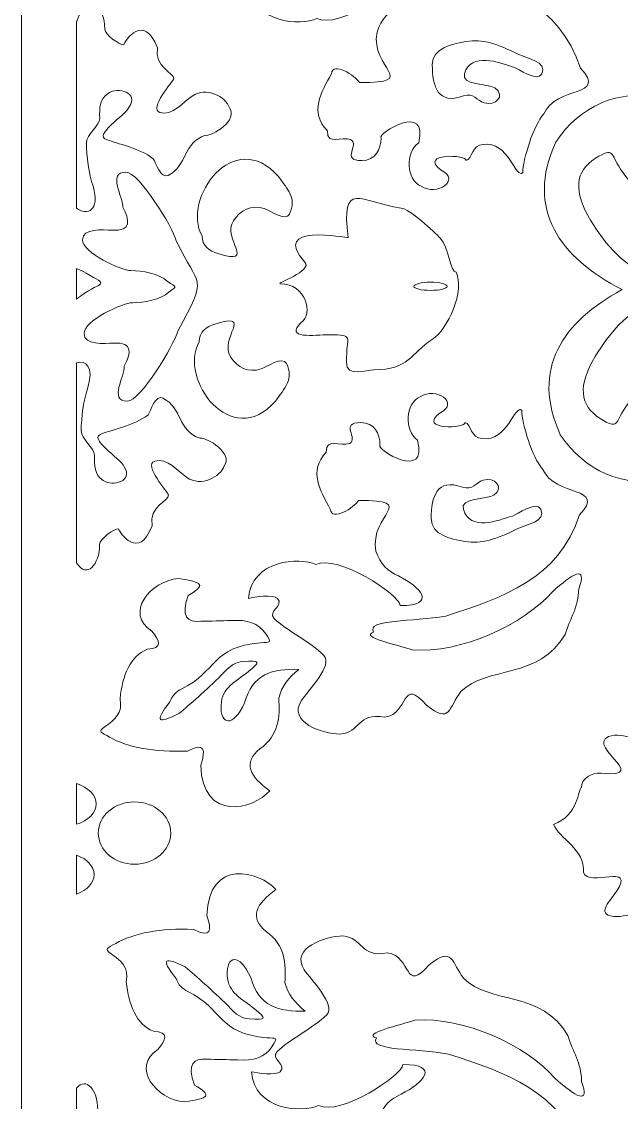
# Model space of a CAD drawing. Header units: centimetres. Extents: x -16.82 to -11.54, y -9 to -0.14.
# Drawn here: x -16.822 to -15.278, y -5.285 to -2.504 of the extents above; entities that cross this region are included whole.
import ezdxf

# ---------------------------------------------------------------- set-up
doc = ezdxf.new("R2010")
doc.units = ezdxf.units.CM
doc.header["$MEASUREMENT"] = 0
doc.layers.add('layer 1', color=7, linetype='Continuous')

msp = doc.modelspace()

# ---------------------------------------------------------------- linework, layer by layer
at = {"layer": 'layer 1', "color": 250, "lineweight": 13}
for points, knots in [([(-11.53784, -8.81464), (-11.53784, -8.81464), (-11.53784, -9.00021), (-11.53784, -9.00021), (-11.53784, -9.00021), (-11.53784, -9.00021), (-16.82232, -9.00021), (-16.82232, -9.00021), (-16.82232, -9.00021), (-16.82232, -9.00021), (-16.82232, -0.14427), (-16.82232, -0.14427), (-16.82232, -0.14427), (-16.82232, -0.14427), (-11.53784, -0.14427), (-11.53784, -0.14427), (-11.53784, -0.14427), (-11.53784, -0.14427), (-11.53784, -8.81464), (-11.53784, -8.81464)], [0, 0, 0, 0, 0.1666667, 0.1666667, 0.1666667, 0.1666667, 0.3333333, 0.3333333, 0.3333333, 0.3333333, 0.5, 0.5, 0.5, 0.5, 0.6666667, 0.6666667, 0.6666667, 0.6666667, 1, 1, 1, 1]), ([(-16.23525, -2.40931), (-16.22081, -2.41345), (-16.17131, -2.41964), (-16.16099, -2.40931), (-16.16099, -2.40931), (-16.14243, -2.39071), (-16.18781, -2.37625), (-16.16924, -2.35766), (-16.16924, -2.35766), (-16.1383, -2.32666), (-16.07642, -2.29774), (-16.04136, -2.26261), (-16.04136, -2.26261), (-16.0166, -2.23782), (-16.08261, -2.17171), (-16.09911, -2.14691), (-16.09911, -2.14691), (-16.13624, -2.09112), (-16.04342, -2.06013), (-16.0001, -2.06013), (-16.0001, -2.06013), (-15.94528, -2.06454), (-15.95733, -2.11674), (-15.88459, -2.10352), (-15.88459, -2.10352), (-15.82064, -2.11327), (-15.84334, -2.20984), (-15.77733, -2.13451), (-15.77733, -2.13451), (-15.71517, -2.08355), (-15.72017, -2.12924), (-15.68863, -2.16964), (-15.68863, -2.16964), (-15.62262, -2.23575), (-15.48648, -2.20063), (-15.42048, -2.31633), (-15.42048, -2.31633), (-15.4081, -2.35766), (-15.38541, -2.38659), (-15.38541, -2.4341), (-15.38541, -2.4341), (-15.36186, -2.49644), (-15.40066, -2.47414), (-15.45392, -2.42559), (-15.45392, -2.42559), (-15.52581, -2.34325), (-15.68872, -2.26645), (-15.81446, -2.27708), (-15.81446, -2.27708), (-15.85159, -2.28947), (-15.9506, -2.31013), (-15.91347, -2.32254), (-15.91347, -2.32254), (-15.93414, -2.35617), (-15.81106, -2.34859), (-15.72782, -2.36385), (-15.72782, -2.36385), (-15.58137, -2.41138), (-15.43698, -2.4589), (-15.38335, -2.62419), (-15.38335, -2.62419), (-15.31138, -2.69942), (-15.44644, -2.66858), (-15.47823, -2.74196), (-15.47823, -2.74196), (-15.50421, -2.77036), (-15.53207, -2.86024), (-15.53186, -2.89279), (-15.53186, -2.89279), (-15.54898, -2.91185), (-15.57092, -2.80952), (-15.63294, -2.82048), (-15.63294, -2.82048), (-15.66388, -2.82048), (-15.66182, -2.85767), (-15.67832, -2.8618), (-15.67832, -2.8618), (-15.67248, -2.84716), (-15.80311, -2.84062), (-15.74226, -2.88659), (-15.74226, -2.88659), (-15.6907, -2.91139), (-15.75258, -2.95478), (-15.79383, -2.92792), (-15.79383, -2.92792), (-15.83292, -2.91139), (-15.83528, -2.84114), (-15.80002, -2.81634), (-15.80002, -2.81634), (-15.77227, -2.70983), (-15.90854, -2.79235), (-15.89697, -2.80395), (-15.89697, -2.80395), (-15.89697, -2.83287), (-15.91141, -2.8618), (-15.94647, -2.8618), (-15.94647, -2.8618), (-16.00216, -2.8618), (-15.9506, -2.82048), (-15.97535, -2.80808), (-15.97535, -2.80808), (-15.99804, -2.79775), (-16.03723, -2.82461), (-16.03517, -2.78535), (-16.03517, -2.78535), (-16.08189, -2.73645), (-16.05109, -2.68755), (-16.02485, -2.63865), (-16.02485, -2.63865), (-16.02197, -2.60601), (-15.96242, -2.64306), (-15.95266, -2.66138), (-15.95266, -2.66138), (-15.79364, -2.66138), (-15.92595, -2.62625), (-15.90728, -2.53122), (-15.90728, -2.53122), (-15.89697, -2.49609), (-15.87634, -2.47956), (-15.84952, -2.46716), (-15.84952, -2.46716), (-15.79177, -2.43824), (-15.74845, -2.39071), (-15.8454, -2.39071), (-15.8454, -2.39071), (-15.84418, -2.41761), (-16.00815, -2.52506), (-16.06198, -2.49609), (-16.06198, -2.49609), (-16.1036, -2.51602), (-16.22774, -2.50907), (-16.23525, -2.40931)], [0, 0, 0, 0, 0.0294118, 0.0294118, 0.0294118, 0.0294118, 0.0588235, 0.0588235, 0.0588235, 0.0588235, 0.0882353, 0.0882353, 0.0882353, 0.0882353, 0.1176471, 0.1176471, 0.1176471, 0.1176471, 0.1470588, 0.1470588, 0.1470588, 0.1470588, 0.1764706, 0.1764706, 0.1764706, 0.1764706, 0.2058824, 0.2058824, 0.2058824, 0.2058824, 0.2352941, 0.2352941, 0.2352941, 0.2352941, 0.2647059, 0.2647059, 0.2647059, 0.2647059, 0.2941176, 0.2941176, 0.2941176, 0.2941176, 0.3235294, 0.3235294, 0.3235294, 0.3235294, 0.3529412, 0.3529412, 0.3529412, 0.3529412, 0.3823529, 0.3823529, 0.3823529, 0.3823529, 0.4117647, 0.4117647, 0.4117647, 0.4117647, 0.4411765, 0.4411765, 0.4411765, 0.4411765, 0.4705882, 0.4705882, 0.4705882, 0.4705882, 0.5, 0.5, 0.5, 0.5, 0.5294118, 0.5294118, 0.5294118, 0.5294118, 0.5588235, 0.5588235, 0.5588235, 0.5588235, 0.5882353, 0.5882353, 0.5882353, 0.5882353, 0.6176471, 0.6176471, 0.6176471, 0.6176471, 0.6470588, 0.6470588, 0.6470588, 0.6470588, 0.6764706, 0.6764706, 0.6764706, 0.6764706, 0.7058824, 0.7058824, 0.7058824, 0.7058824, 0.7352941, 0.7352941, 0.7352941, 0.7352941, 0.7647059, 0.7647059, 0.7647059, 0.7647059, 0.7941176, 0.7941176, 0.7941176, 0.7941176, 0.8235294, 0.8235294, 0.8235294, 0.8235294, 0.8529412, 0.8529412, 0.8529412, 0.8529412, 0.8823529, 0.8823529, 0.8823529, 0.8823529, 0.9117647, 0.9117647, 0.9117647, 0.9117647, 0.9411765, 0.9411765, 0.9411765, 0.9411765, 1, 1, 1, 1]), ([(-16.68098, -2.50404), (-16.6804, -2.5031), (-16.6798, -2.50218), (-16.67919, -2.50129), (-16.67919, -2.50129), (-16.65158, -2.42264), (-16.60818, -2.46402), (-16.60818, -2.52353), (-16.60818, -2.52353), (-16.60818, -2.53791), (-16.57136, -2.56408), (-16.55952, -2.56408), (-16.55952, -2.56408), (-16.55676, -2.55407), (-16.50717, -2.48058), (-16.47273, -2.57193), (-16.47273, -2.57193), (-16.48202, -2.62142), (-16.42894, -2.63554), (-16.43065, -2.65172), (-16.43065, -2.65172), (-16.43196, -2.65696), (-16.4964, -2.7289), (-16.46615, -2.73806), (-16.46615, -2.73806), (-16.43459, -2.74853), (-16.40566, -2.71059), (-16.3833, -2.6962), (-16.3833, -2.6962), (-16.3478, -2.67037), (-16.29607, -2.69762), (-16.2873, -2.72629), (-16.2873, -2.72629), (-16.26352, -2.75684), (-16.33077, -2.79987), (-16.34911, -2.79693), (-16.34911, -2.79693), (-16.40697, -2.81524), (-16.39514, -2.87542), (-16.44511, -2.90027), (-16.44511, -2.90027), (-16.46484, -2.90943), (-16.47667, -2.86757), (-16.48325, -2.8571), (-16.48325, -2.8571), (-16.5185, -2.82963), (-16.57829, -2.81785), (-16.6016, -2.8087), (-16.6016, -2.8087), (-16.64235, -2.79738), (-16.55425, -2.74592), (-16.54506, -2.72367), (-16.54506, -2.72367), (-16.52007, -2.68705), (-16.57399, -2.67135), (-16.59898, -2.68836), (-16.59898, -2.68836), (-16.62265, -2.70405), (-16.62133, -2.72629), (-16.62133, -2.75376), (-16.62133, -2.75376), (-16.62133, -2.77077), (-16.65552, -2.79562), (-16.65552, -2.81655), (-16.65552, -2.81655), (-16.65552, -2.85057), (-16.64895, -2.89635), (-16.63843, -2.92774), (-16.63843, -2.92774), (-16.61928, -2.99127), (-16.65338, -3.00423), (-16.68098, -2.98428), (-16.68098, -2.98428), (-16.68098, -2.98428), (-16.68098, -2.50404), (-16.68098, -2.50404)], [0, 0, 0, 0, 0.05, 0.05, 0.05, 0.05, 0.1, 0.1, 0.1, 0.1, 0.15, 0.15, 0.15, 0.15, 0.2, 0.2, 0.2, 0.2, 0.25, 0.25, 0.25, 0.25, 0.3, 0.3, 0.3, 0.3, 0.35, 0.35, 0.35, 0.35, 0.4, 0.4, 0.4, 0.4, 0.45, 0.45, 0.45, 0.45, 0.5, 0.5, 0.5, 0.5, 0.55, 0.55, 0.55, 0.55, 0.6, 0.6, 0.6, 0.6, 0.65, 0.65, 0.65, 0.65, 0.7, 0.7, 0.7, 0.7, 0.75, 0.75, 0.75, 0.75, 0.8, 0.8, 0.8, 0.8, 0.85, 0.85, 0.85, 0.85, 0.9, 0.9, 0.9, 0.9, 1, 1, 1, 1]), ([(-15.67747, -2.55554), (-15.63535, -2.54834), (-15.59852, -2.56075), (-15.54199, -2.58907), (-15.54199, -2.58907), (-15.52163, -2.59872), (-15.46805, -2.60731), (-15.48305, -2.63844), (-15.48305, -2.63844), (-15.49484, -2.66205), (-15.54414, -2.62449), (-15.55592, -2.62127), (-15.55592, -2.62127), (-15.59343, -2.60946), (-15.66416, -2.58155), (-15.68237, -2.63844), (-15.68237, -2.63844), (-15.69202, -2.66742), (-15.62129, -2.6642), (-15.60415, -2.67494), (-15.60415, -2.67494), (-15.57414, -2.69533), (-15.60308, -2.72217), (-15.63094, -2.71358), (-15.63094, -2.71358), (-15.65237, -2.70714), (-15.65773, -2.68674), (-15.68452, -2.69533), (-15.68452, -2.69533), (-15.74998, -2.71965), (-15.76542, -2.67177), (-15.76491, -2.61488), (-15.76491, -2.61488), (-15.76454, -2.57249), (-15.7159, -2.56211), (-15.67747, -2.55554)], [0, 0, 0, 0, 0.1, 0.1, 0.1, 0.1, 0.2, 0.2, 0.2, 0.2, 0.3, 0.3, 0.3, 0.3, 0.4, 0.4, 0.4, 0.4, 0.5, 0.5, 0.5, 0.5, 0.6, 0.6, 0.6, 0.6, 0.7, 0.7, 0.7, 0.7, 0.8, 0.8, 0.8, 0.8, 1, 1, 1, 1]), ([(-14.86749, -3.1955), (-14.86602, -3.17803), (-15.02023, -3.02568), (-15.03627, -3.02981), (-15.03627, -3.02981), (-15.11991, -2.99828), (-15.18099, -3.02892), (-15.12753, -3.10527), (-15.12753, -3.10527), (-15.12029, -3.11218), (-15.06502, -3.14302), (-15.0595, -3.14884), (-15.0595, -3.14884), (-15.0858, -3.19389), (-15.16693, -3.17667), (-15.2023, -3.15851), (-15.2023, -3.15851), (-15.27113, -3.13436), (-15.31796, -3.0799), (-15.35741, -3.01528), (-15.35741, -3.01528), (-15.40243, -2.94102), (-15.398, -2.88958), (-15.34443, -2.85582), (-15.34443, -2.85582), (-15.29618, -2.82542), (-15.30641, -2.8447), (-15.28055, -2.88366), (-15.28055, -2.88366), (-15.20754, -2.99365), (-15.12981, -2.99102), (-15.06147, -2.92), (-15.06147, -2.92), (-15.01432, -2.8181), (-15.02665, -2.73605), (-15.16981, -2.69767), (-15.16981, -2.69767), (-15.29091, -2.67915), (-15.38251, -2.71973), (-15.44725, -2.81413), (-15.44725, -2.81413), (-15.5266, -2.98817), (-15.43631, -3.11083), (-15.27653, -3.19387), (-15.27653, -3.19387), (-15.42886, -3.27678), (-15.51275, -3.39763), (-15.43539, -3.56732), (-15.43539, -3.56732), (-15.37065, -3.66172), (-15.27905, -3.70231), (-15.15794, -3.68378), (-15.15794, -3.68378), (-15.01479, -3.64541), (-15.00246, -3.56335), (-15.04961, -3.46145), (-15.04961, -3.46145), (-15.11794, -3.39043), (-15.19567, -3.3878), (-15.26868, -3.4978), (-15.26868, -3.4978), (-15.29454, -3.53675), (-15.28432, -3.55603), (-15.33256, -3.52563), (-15.33256, -3.52563), (-15.38614, -3.49187), (-15.39057, -3.44043), (-15.34555, -3.36617), (-15.34555, -3.36617), (-15.30849, -3.30546), (-15.26491, -3.25371), (-15.2027, -3.22764), (-15.2027, -3.22764), (-15.15661, -3.19817), (-15.08507, -3.18091), (-15.05977, -3.22043), (-15.05977, -3.22043), (-15.06392, -3.22465), (-15.1107, -3.27144), (-15.11567, -3.27618), (-15.11567, -3.27618), (-15.17097, -3.35516), (-15.11877, -3.38523), (-15.03264, -3.34815), (-15.03264, -3.34815), (-15.0195, -3.35308), (-14.8683, -3.21143), (-14.86749, -3.1955)], [0, 0, 0, 0, 0.0434783, 0.0434783, 0.0434783, 0.0434783, 0.0869565, 0.0869565, 0.0869565, 0.0869565, 0.1304348, 0.1304348, 0.1304348, 0.1304348, 0.173913, 0.173913, 0.173913, 0.173913, 0.2173913, 0.2173913, 0.2173913, 0.2173913, 0.2608696, 0.2608696, 0.2608696, 0.2608696, 0.3043478, 0.3043478, 0.3043478, 0.3043478, 0.3478261, 0.3478261, 0.3478261, 0.3478261, 0.3913043, 0.3913043, 0.3913043, 0.3913043, 0.4347826, 0.4347826, 0.4347826, 0.4347826, 0.4782609, 0.4782609, 0.4782609, 0.4782609, 0.5217391, 0.5217391, 0.5217391, 0.5217391, 0.5652174, 0.5652174, 0.5652174, 0.5652174, 0.6086957, 0.6086957, 0.6086957, 0.6086957, 0.6521739, 0.6521739, 0.6521739, 0.6521739, 0.6956522, 0.6956522, 0.6956522, 0.6956522, 0.7391304, 0.7391304, 0.7391304, 0.7391304, 0.7826087, 0.7826087, 0.7826087, 0.7826087, 0.826087, 0.826087, 0.826087, 0.826087, 0.8695652, 0.8695652, 0.8695652, 0.8695652, 0.9130435, 0.9130435, 0.9130435, 0.9130435, 1, 1, 1, 1]), ([(-16.31682, -3.10095), (-16.33896, -3.09411), (-16.35777, -3.08137), (-16.35777, -3.05536), (-16.35777, -3.05536), (-16.4113, -2.95977), (-16.27481, -2.77304), (-16.16105, -2.90269), (-16.16105, -2.90269), (-16.13835, -2.93602), (-16.11241, -2.9586), (-16.13295, -2.99945), (-16.13295, -2.99945), (-16.14267, -3.01988), (-16.18483, -2.98977), (-16.1978, -2.98548), (-16.1978, -2.98548), (-16.23131, -2.97472), (-16.25941, -2.98977), (-16.2767, -3.01666), (-16.2767, -3.01666), (-16.30802, -3.06339), (-16.21468, -3.13251), (-16.31682, -3.10095)], [0, 0, 0, 0, 0.1428571, 0.1428571, 0.1428571, 0.1428571, 0.2857143, 0.2857143, 0.2857143, 0.2857143, 0.4285714, 0.4285714, 0.4285714, 0.4285714, 0.5714286, 0.5714286, 0.5714286, 0.5714286, 0.7142857, 0.7142857, 0.7142857, 0.7142857, 1, 1, 1, 1]), ([(-16.66164, -3.30641), (-16.66164, -3.33869), (-16.6089, -3.33163), (-16.58557, -3.33163), (-16.58557, -3.33163), (-16.5335, -3.32825), (-16.54094, -3.35785), (-16.55819, -3.39115), (-16.55819, -3.39115), (-16.55616, -3.41537), (-16.59876, -3.48094), (-16.55008, -3.48094), (-16.55008, -3.48094), (-16.51667, -3.48094), (-16.4292, -3.33566), (-16.42026, -3.30057), (-16.42026, -3.30057), (-16.34106, -3.15413), (-16.3651, -3.19151), (-16.42407, -3.0682), (-16.42407, -3.0682), (-16.43301, -3.03311), (-16.52049, -2.89164), (-16.55389, -2.89164), (-16.55389, -2.89164), (-16.60257, -2.89164), (-16.55997, -2.95722), (-16.562, -2.98143), (-16.562, -2.98143), (-16.54475, -3.01474), (-16.53731, -3.04434), (-16.58938, -3.04096), (-16.58938, -3.04096), (-16.61271, -3.04096), (-16.66545, -3.0339), (-16.66545, -3.06618), (-16.66545, -3.06618), (-16.66545, -3.09927), (-16.56619, -3.14487), (-16.5407, -3.14487), (-16.5407, -3.14487), (-16.51231, -3.14487), (-16.46667, -3.15295), (-16.44739, -3.17212), (-16.44739, -3.17212), (-16.42327, -3.19002), (-16.41958, -3.18266), (-16.44358, -3.20047), (-16.44358, -3.20047), (-16.46285, -3.21964), (-16.50849, -3.22771), (-16.53689, -3.22771), (-16.53689, -3.22771), (-16.56238, -3.22771), (-16.66164, -3.27332), (-16.66164, -3.30641)], [0, 0, 0, 0, 0.0666667, 0.0666667, 0.0666667, 0.0666667, 0.1333333, 0.1333333, 0.1333333, 0.1333333, 0.2, 0.2, 0.2, 0.2, 0.2666667, 0.2666667, 0.2666667, 0.2666667, 0.3333333, 0.3333333, 0.3333333, 0.3333333, 0.4, 0.4, 0.4, 0.4, 0.4666667, 0.4666667, 0.4666667, 0.4666667, 0.5333333, 0.5333333, 0.5333333, 0.5333333, 0.6, 0.6, 0.6, 0.6, 0.6666667, 0.6666667, 0.6666667, 0.6666667, 0.7333333, 0.7333333, 0.7333333, 0.7333333, 0.8, 0.8, 0.8, 0.8, 0.8666667, 0.8666667, 0.8666667, 0.8666667, 1, 1, 1, 1]), ([(-15.70362, -3.14858), (-15.68057, -3.19597), (-15.72424, -3.29559), (-15.76548, -3.32231), (-15.76548, -3.32231), (-15.82127, -3.35876), (-15.82369, -3.40007), (-15.91587, -3.40007), (-15.91587, -3.40007), (-15.93285, -3.40007), (-15.98622, -3.42194), (-15.98622, -3.38063), (-15.98622, -3.38063), (-15.98622, -3.31259), (-15.96439, -3.31016), (-16.02988, -3.31016), (-16.02988, -3.31016), (-16.0687, -3.31016), (-16.14632, -3.32231), (-16.10266, -3.27858), (-16.10266, -3.27858), (-16.0695, -3.25671), (-16.09052, -3.17895), (-16.15602, -3.17895), (-16.15602, -3.17895), (-16.17058, -3.17895), (-16.07112, -3.14494), (-16.09295, -3.12307), (-16.09295, -3.12307), (-16.18367, -3.02183), (-15.98654, -3.06098), (-15.98137, -3.0599), (-15.98137, -3.0599), (-16.00166, -2.90947), (-15.95057, -2.9675), (-15.84553, -2.98457), (-15.84553, -2.98457), (-15.82369, -2.98457), (-15.76062, -3.04532), (-15.74364, -3.06233), (-15.74364, -3.06233), (-15.72424, -3.08176), (-15.71696, -3.15223), (-15.70362, -3.14858)], [0, 0, 0, 0, 0.0833333, 0.0833333, 0.0833333, 0.0833333, 0.1666667, 0.1666667, 0.1666667, 0.1666667, 0.25, 0.25, 0.25, 0.25, 0.3333333, 0.3333333, 0.3333333, 0.3333333, 0.4166667, 0.4166667, 0.4166667, 0.4166667, 0.5, 0.5, 0.5, 0.5, 0.5833333, 0.5833333, 0.5833333, 0.5833333, 0.6666667, 0.6666667, 0.6666667, 0.6666667, 0.75, 0.75, 0.75, 0.75, 0.8333333, 0.8333333, 0.8333333, 0.8333333, 1, 1, 1, 1]), ([(-16.68098, -3.21883), (-16.67415, -3.21308), (-16.66687, -3.20752), (-16.65891, -3.2024), (-16.65891, -3.2024), (-16.60902, -3.17035), (-16.59743, -3.18594), (-16.66842, -3.14436), (-16.66842, -3.14436), (-16.67243, -3.14349), (-16.67663, -3.14188), (-16.68098, -3.13969), (-16.68098, -3.13969), (-16.68098, -3.13969), (-16.68098, -3.21883), (-16.68098, -3.21883)], [0, 0, 0, 0, 0.2, 0.2, 0.2, 0.2, 0.4, 0.4, 0.4, 0.4, 0.6, 0.6, 0.6, 0.6, 1, 1, 1, 1]), ([(-15.76934, -3.19591), (-15.79296, -3.19591), (-15.81222, -3.1912), (-15.81222, -3.18542), (-15.81222, -3.18542), (-15.81222, -3.17963), (-15.79296, -3.17491), (-15.76934, -3.17491), (-15.76934, -3.17491), (-15.74573, -3.17491), (-15.72646, -3.17963), (-15.72646, -3.18542), (-15.72646, -3.18542), (-15.72646, -3.1912), (-15.74573, -3.19591), (-15.76934, -3.19591)], [0, 0, 0, 0, 0.2, 0.2, 0.2, 0.2, 0.4, 0.4, 0.4, 0.4, 0.6, 0.6, 0.6, 0.6, 1, 1, 1, 1]), ([(-16.32445, -3.28251), (-16.34658, -3.28935), (-16.36539, -3.30209), (-16.36539, -3.3281), (-16.36539, -3.3281), (-16.41892, -3.4237), (-16.28243, -3.61042), (-16.16867, -3.48077), (-16.16867, -3.48077), (-16.14598, -3.44744), (-16.12003, -3.42486), (-16.14057, -3.384), (-16.14057, -3.384), (-16.1503, -3.36358), (-16.19245, -3.39368), (-16.20542, -3.39798), (-16.20542, -3.39798), (-16.23893, -3.40874), (-16.26703, -3.39368), (-16.28433, -3.3668), (-16.28433, -3.3668), (-16.31565, -3.32007), (-16.2223, -3.25095), (-16.32445, -3.28251)], [0, 0, 0, 0, 0.1428571, 0.1428571, 0.1428571, 0.1428571, 0.2857143, 0.2857143, 0.2857143, 0.2857143, 0.4285714, 0.4285714, 0.4285714, 0.4285714, 0.5714286, 0.5714286, 0.5714286, 0.5714286, 0.7142857, 0.7142857, 0.7142857, 0.7142857, 1, 1, 1, 1]), ([(-16.68098, -3.89692), (-16.65428, -3.93937), (-16.62153, -3.90138), (-16.62152, -3.84969), (-16.62152, -3.84969), (-16.62152, -3.8353), (-16.5847, -3.80914), (-16.57287, -3.80914), (-16.57287, -3.80914), (-16.57011, -3.81914), (-16.52051, -3.89264), (-16.48607, -3.80129), (-16.48607, -3.80129), (-16.49537, -3.75179), (-16.44229, -3.73767), (-16.44399, -3.72149), (-16.44399, -3.72149), (-16.4453, -3.71626), (-16.50974, -3.64431), (-16.4795, -3.63515), (-16.4795, -3.63515), (-16.44794, -3.62469), (-16.419, -3.66262), (-16.39665, -3.67701), (-16.39665, -3.67701), (-16.36114, -3.70285), (-16.30942, -3.6756), (-16.30065, -3.64693), (-16.30065, -3.64693), (-16.27686, -3.61637), (-16.34411, -3.57334), (-16.36246, -3.57629), (-16.36246, -3.57629), (-16.42032, -3.55797), (-16.40849, -3.4978), (-16.45846, -3.47294), (-16.45846, -3.47294), (-16.47818, -3.46378), (-16.49002, -3.50565), (-16.49659, -3.51611), (-16.49659, -3.51611), (-16.53184, -3.54359), (-16.59163, -3.55536), (-16.61495, -3.56451), (-16.61495, -3.56451), (-16.65569, -3.57584), (-16.56759, -3.62729), (-16.5584, -3.64954), (-16.5584, -3.64954), (-16.53342, -3.68617), (-16.58733, -3.70187), (-16.61232, -3.68486), (-16.61232, -3.68486), (-16.63599, -3.66916), (-16.63468, -3.64693), (-16.63468, -3.61946), (-16.63468, -3.61946), (-16.63468, -3.60245), (-16.66887, -3.57759), (-16.66887, -3.55667), (-16.66887, -3.55667), (-16.66887, -3.52265), (-16.66229, -3.47687), (-16.65177, -3.44547), (-16.65177, -3.44547), (-16.63565, -3.392), (-16.65727, -3.37435), (-16.68098, -3.382), (-16.68098, -3.382), (-16.68098, -3.382), (-16.68098, -3.89692), (-16.68098, -3.89692)], [0, 0, 0, 0, 0.0526316, 0.0526316, 0.0526316, 0.0526316, 0.1052632, 0.1052632, 0.1052632, 0.1052632, 0.1578947, 0.1578947, 0.1578947, 0.1578947, 0.2105263, 0.2105263, 0.2105263, 0.2105263, 0.2631579, 0.2631579, 0.2631579, 0.2631579, 0.3157895, 0.3157895, 0.3157895, 0.3157895, 0.3684211, 0.3684211, 0.3684211, 0.3684211, 0.4210526, 0.4210526, 0.4210526, 0.4210526, 0.4736842, 0.4736842, 0.4736842, 0.4736842, 0.5263158, 0.5263158, 0.5263158, 0.5263158, 0.5789474, 0.5789474, 0.5789474, 0.5789474, 0.6315789, 0.6315789, 0.6315789, 0.6315789, 0.6842105, 0.6842105, 0.6842105, 0.6842105, 0.7368421, 0.7368421, 0.7368421, 0.7368421, 0.7894737, 0.7894737, 0.7894737, 0.7894737, 0.8421053, 0.8421053, 0.8421053, 0.8421053, 0.8947368, 0.8947368, 0.8947368, 0.8947368, 1, 1, 1, 1]), ([(-16.23792, -3.98831), (-16.22348, -3.98418), (-16.17398, -3.97798), (-16.16366, -3.98831), (-16.16366, -3.98831), (-16.1451, -4.0069), (-16.19048, -4.02137), (-16.17191, -4.03996), (-16.17191, -4.03996), (-16.14097, -4.07095), (-16.07909, -4.09988), (-16.04402, -4.13501), (-16.04402, -4.13501), (-16.01927, -4.1598), (-16.08528, -4.22592), (-16.10178, -4.25071), (-16.10178, -4.25071), (-16.13891, -4.3065), (-16.04609, -4.33749), (-16.00277, -4.33749), (-16.00277, -4.33749), (-15.94795, -4.33308), (-15.96, -4.28087), (-15.88726, -4.2941), (-15.88726, -4.2941), (-15.82331, -4.28435), (-15.84601, -4.18778), (-15.78, -4.26311), (-15.78, -4.26311), (-15.71784, -4.31407), (-15.72284, -4.26839), (-15.6913, -4.22798), (-15.6913, -4.22798), (-15.62529, -4.16187), (-15.48915, -4.19699), (-15.42315, -4.08129), (-15.42315, -4.08129), (-15.41077, -4.03996), (-15.38808, -4.01104), (-15.38808, -3.96352), (-15.38808, -3.96352), (-15.36453, -3.90118), (-15.40333, -3.92347), (-15.45659, -3.97203), (-15.45659, -3.97203), (-15.52848, -4.05437), (-15.69139, -4.13116), (-15.81712, -4.12054), (-15.81712, -4.12054), (-15.85425, -4.10815), (-15.95327, -4.08748), (-15.91614, -4.07509), (-15.91614, -4.07509), (-15.93681, -4.04145), (-15.81373, -4.04903), (-15.73049, -4.03377), (-15.73049, -4.03377), (-15.58404, -3.98624), (-15.43965, -3.93872), (-15.38602, -3.77343), (-15.38602, -3.77343), (-15.31405, -3.6982), (-15.44911, -3.72903), (-15.4809, -3.65566), (-15.4809, -3.65566), (-15.50688, -3.62726), (-15.53474, -3.53739), (-15.53453, -3.50483), (-15.53453, -3.50483), (-15.55165, -3.48577), (-15.57359, -3.5881), (-15.63561, -3.57715), (-15.63561, -3.57715), (-15.66655, -3.57715), (-15.66448, -3.53995), (-15.68099, -3.53582), (-15.68099, -3.53582), (-15.67514, -3.55046), (-15.80578, -3.557), (-15.74493, -3.51103), (-15.74493, -3.51103), (-15.69336, -3.48624), (-15.75525, -3.44285), (-15.7965, -3.46971), (-15.7965, -3.46971), (-15.83559, -3.48624), (-15.83795, -3.55649), (-15.80269, -3.58128), (-15.80269, -3.58128), (-15.77494, -3.68779), (-15.91121, -3.60527), (-15.89963, -3.59368), (-15.89963, -3.59368), (-15.89963, -3.56475), (-15.91407, -3.53582), (-15.94914, -3.53582), (-15.94914, -3.53582), (-16.00483, -3.53582), (-15.95327, -3.57715), (-15.97802, -3.58954), (-15.97802, -3.58954), (-16.00071, -3.59987), (-16.0399, -3.57301), (-16.03784, -3.61227), (-16.03784, -3.61227), (-16.08455, -3.66117), (-16.05376, -3.71007), (-16.02752, -3.75897), (-16.02752, -3.75897), (-16.02463, -3.79162), (-15.96509, -3.75456), (-15.95533, -3.73624), (-15.95533, -3.73624), (-15.79631, -3.73624), (-15.92861, -3.77137), (-15.90995, -3.86641), (-15.90995, -3.86641), (-15.89963, -3.90153), (-15.87901, -3.91806), (-15.85219, -3.93046), (-15.85219, -3.93046), (-15.79443, -3.95938), (-15.75112, -4.0069), (-15.84807, -4.0069), (-15.84807, -4.0069), (-15.84684, -3.98001), (-16.01082, -3.87256), (-16.06465, -3.90153), (-16.06465, -3.90153), (-16.10626, -3.8816), (-16.23041, -3.88856), (-16.23792, -3.98831)], [0, 0, 0, 0, 0.0294118, 0.0294118, 0.0294118, 0.0294118, 0.0588235, 0.0588235, 0.0588235, 0.0588235, 0.0882353, 0.0882353, 0.0882353, 0.0882353, 0.1176471, 0.1176471, 0.1176471, 0.1176471, 0.1470588, 0.1470588, 0.1470588, 0.1470588, 0.1764706, 0.1764706, 0.1764706, 0.1764706, 0.2058824, 0.2058824, 0.2058824, 0.2058824, 0.2352941, 0.2352941, 0.2352941, 0.2352941, 0.2647059, 0.2647059, 0.2647059, 0.2647059, 0.2941176, 0.2941176, 0.2941176, 0.2941176, 0.3235294, 0.3235294, 0.3235294, 0.3235294, 0.3529412, 0.3529412, 0.3529412, 0.3529412, 0.3823529, 0.3823529, 0.3823529, 0.3823529, 0.4117647, 0.4117647, 0.4117647, 0.4117647, 0.4411765, 0.4411765, 0.4411765, 0.4411765, 0.4705882, 0.4705882, 0.4705882, 0.4705882, 0.5, 0.5, 0.5, 0.5, 0.5294118, 0.5294118, 0.5294118, 0.5294118, 0.5588235, 0.5588235, 0.5588235, 0.5588235, 0.5882353, 0.5882353, 0.5882353, 0.5882353, 0.6176471, 0.6176471, 0.6176471, 0.6176471, 0.6470588, 0.6470588, 0.6470588, 0.6470588, 0.6764706, 0.6764706, 0.6764706, 0.6764706, 0.7058824, 0.7058824, 0.7058824, 0.7058824, 0.7352941, 0.7352941, 0.7352941, 0.7352941, 0.7647059, 0.7647059, 0.7647059, 0.7647059, 0.7941176, 0.7941176, 0.7941176, 0.7941176, 0.8235294, 0.8235294, 0.8235294, 0.8235294, 0.8529412, 0.8529412, 0.8529412, 0.8529412, 0.8823529, 0.8823529, 0.8823529, 0.8823529, 0.9117647, 0.9117647, 0.9117647, 0.9117647, 0.9411765, 0.9411765, 0.9411765, 0.9411765, 1, 1, 1, 1]), ([(-15.68014, -3.84208), (-15.63801, -3.84928), (-15.60119, -3.83687), (-15.54466, -3.80856), (-15.54466, -3.80856), (-15.5243, -3.79889), (-15.47072, -3.79031), (-15.48572, -3.75918), (-15.48572, -3.75918), (-15.49751, -3.73557), (-15.5468, -3.77314), (-15.55859, -3.77636), (-15.55859, -3.77636), (-15.5961, -3.78817), (-15.66682, -3.81607), (-15.68504, -3.75918), (-15.68504, -3.75918), (-15.69469, -3.7302), (-15.62396, -3.73342), (-15.60682, -3.72269), (-15.60682, -3.72269), (-15.57681, -3.70229), (-15.60574, -3.67546), (-15.63361, -3.68404), (-15.63361, -3.68404), (-15.65504, -3.69049), (-15.6604, -3.71088), (-15.68719, -3.70229), (-15.68719, -3.70229), (-15.75265, -3.67797), (-15.76809, -3.72585), (-15.76758, -3.78274), (-15.76758, -3.78274), (-15.76721, -3.82513), (-15.71857, -3.83552), (-15.68014, -3.84208)], [0, 0, 0, 0, 0.1, 0.1, 0.1, 0.1, 0.2, 0.2, 0.2, 0.2, 0.3, 0.3, 0.3, 0.3, 0.4, 0.4, 0.4, 0.4, 0.5, 0.5, 0.5, 0.5, 0.6, 0.6, 0.6, 0.6, 0.7, 0.7, 0.7, 0.7, 0.8, 0.8, 0.8, 0.8, 1, 1, 1, 1]), ([(-16.59599, -4.34516), (-16.55057, -4.37136), (-16.48029, -4.38503), (-16.3951, -4.38115), (-16.3951, -4.38115), (-16.35152, -4.35803), (-16.34733, -4.3778), (-16.36104, -4.41706), (-16.36104, -4.41706), (-16.35652, -4.56628), (-16.22504, -4.53069), (-16.18357, -4.4835), (-16.18357, -4.4835), (-16.23378, -4.44758), (-16.2541, -4.41167), (-16.20867, -4.37576), (-16.20867, -4.37576), (-16.16018, -4.34057), (-16.15699, -4.29349), (-16.16027, -4.24469), (-16.16027, -4.24469), (-16.1531, -4.21507), (-16.13458, -4.19112), (-16.10828, -4.17107), (-16.10828, -4.17107), (-16.17494, -4.16864), (-16.22932, -4.18299), (-16.24811, -4.25726), (-16.24811, -4.25726), (-16.27836, -4.3219), (-16.31116, -4.3141), (-16.30883, -4.26299), (-16.30883, -4.26299), (-16.30671, -4.2165), (-16.27185, -4.20406), (-16.23797, -4.17612), (-16.23797, -4.17612), (-16.20763, -4.15109), (-16.20662, -4.14804), (-16.25235, -4.15087), (-16.25235, -4.15087), (-16.26832, -4.15186), (-16.28588, -4.15931), (-16.30726, -4.18543), (-16.30726, -4.18543), (-16.34814, -4.22456), (-16.38722, -4.25984), (-16.41713, -4.28478), (-16.41713, -4.28478), (-16.468, -4.30934), (-16.48413, -4.30969), (-16.44036, -4.25458), (-16.44036, -4.25458), (-16.43527, -4.23887), (-16.42458, -4.22819), (-16.41005, -4.22113), (-16.41005, -4.22113), (-16.31813, -4.17647), (-16.33377, -4.11308), (-16.20704, -4.10236), (-16.20704, -4.10236), (-16.18293, -4.10032), (-16.17696, -4.1051), (-16.19378, -4.07935), (-16.19378, -4.07935), (-16.21156, -4.05214), (-16.24219, -4.04241), (-16.28216, -4.04538), (-16.28216, -4.04538), (-16.30846, -4.04598), (-16.33475, -4.04658), (-16.36104, -4.04717), (-16.36104, -4.04717), (-16.39577, -4.05014), (-16.41338, -4.03517), (-16.3933, -3.98074), (-16.3933, -3.98074), (-16.34688, -3.95346), (-16.35525, -3.94706), (-16.4184, -3.93724), (-16.4184, -3.93724), (-16.49237, -3.94332), (-16.55768, -4.02712), (-16.48738, -4.07231), (-16.48738, -4.07231), (-16.46753, -4.09633), (-16.45642, -4.11753), (-16.49907, -4.11899), (-16.49907, -4.11899), (-16.5432, -4.13785), (-16.56221, -4.18522), (-16.56898, -4.24648), (-16.56898, -4.24648), (-16.56081, -4.28294), (-16.58303, -4.30113), (-16.60745, -4.31801), (-16.60745, -4.31801), (-16.62787, -4.33212), (-16.61686, -4.33313), (-16.59599, -4.34516)], [0, 0, 0, 0, 0.0384615, 0.0384615, 0.0384615, 0.0384615, 0.0769231, 0.0769231, 0.0769231, 0.0769231, 0.1153846, 0.1153846, 0.1153846, 0.1153846, 0.1538462, 0.1538462, 0.1538462, 0.1538462, 0.1923077, 0.1923077, 0.1923077, 0.1923077, 0.2307692, 0.2307692, 0.2307692, 0.2307692, 0.2692308, 0.2692308, 0.2692308, 0.2692308, 0.3076923, 0.3076923, 0.3076923, 0.3076923, 0.3461538, 0.3461538, 0.3461538, 0.3461538, 0.3846154, 0.3846154, 0.3846154, 0.3846154, 0.4230769, 0.4230769, 0.4230769, 0.4230769, 0.4615385, 0.4615385, 0.4615385, 0.4615385, 0.5, 0.5, 0.5, 0.5, 0.5384615, 0.5384615, 0.5384615, 0.5384615, 0.5769231, 0.5769231, 0.5769231, 0.5769231, 0.6153846, 0.6153846, 0.6153846, 0.6153846, 0.6538462, 0.6538462, 0.6538462, 0.6538462, 0.6923077, 0.6923077, 0.6923077, 0.6923077, 0.7307692, 0.7307692, 0.7307692, 0.7307692, 0.7692308, 0.7692308, 0.7692308, 0.7692308, 0.8076923, 0.8076923, 0.8076923, 0.8076923, 0.8461538, 0.8461538, 0.8461538, 0.8461538, 0.8846154, 0.8846154, 0.8846154, 0.8846154, 0.9230769, 0.9230769, 0.9230769, 0.9230769, 1, 1, 1, 1]), ([(-15.45327, -4.56976), (-15.38789, -4.54709), (-15.39019, -4.47829), (-15.38107, -4.4746), (-15.38107, -4.4746), (-15.38198, -4.45395), (-15.35618, -4.43527), (-15.32982, -4.43801), (-15.32982, -4.43801), (-15.19073, -4.45249), (-15.39352, -4.35673), (-15.29623, -4.33994), (-15.29623, -4.33994), (-15.25291, -4.33994), (-15.215, -4.36328), (-15.17529, -4.37585), (-15.17529, -4.37585), (-15.15183, -4.38303), (-15.15183, -4.35969), (-15.16446, -4.34712), (-15.16446, -4.34712), (-15.19154, -4.32018), (-15.22403, -4.30761), (-15.16085, -4.30761), (-15.16085, -4.30761), (-15.06513, -4.29319), (-14.99531, -4.32668), (-14.94605, -4.37405), (-14.94605, -4.37405), (-14.89599, -4.41664), (-14.86581, -4.51269), (-14.78359, -4.52668), (-14.78359, -4.52668), (-14.66738, -4.58725), (-14.70953, -4.58241), (-14.77818, -4.61286), (-14.77818, -4.61286), (-14.8221, -4.65116), (-14.86783, -4.68408), (-14.91175, -4.72239), (-14.91175, -4.72239), (-14.94063, -4.74932), (-14.9641, -4.82294), (-15.01464, -4.82653), (-15.01464, -4.82653), (-15.07481, -4.84274), (-15.13498, -4.85474), (-15.19515, -4.8373), (-15.19515, -4.8373), (-15.22222, -4.8391), (-15.14822, -4.81037), (-15.16446, -4.77805), (-15.16446, -4.77805), (-15.16627, -4.77446), (-15.25833, -4.80678), (-15.28721, -4.80678), (-15.28721, -4.80678), (-15.34858, -4.80678), (-15.31067, -4.77087), (-15.29082, -4.74214), (-15.29082, -4.74214), (-15.24028, -4.66672), (-15.36302, -4.73316), (-15.37565, -4.69366), (-15.37565, -4.69366), (-15.37114, -4.6335), (-15.43853, -4.60597), (-15.45327, -4.56976)], [0, 0, 0, 0, 0.0555556, 0.0555556, 0.0555556, 0.0555556, 0.1111111, 0.1111111, 0.1111111, 0.1111111, 0.1666667, 0.1666667, 0.1666667, 0.1666667, 0.2222222, 0.2222222, 0.2222222, 0.2222222, 0.2777778, 0.2777778, 0.2777778, 0.2777778, 0.3333333, 0.3333333, 0.3333333, 0.3333333, 0.3888889, 0.3888889, 0.3888889, 0.3888889, 0.4444444, 0.4444444, 0.4444444, 0.4444444, 0.5, 0.5, 0.5, 0.5, 0.5555556, 0.5555556, 0.5555556, 0.5555556, 0.6111111, 0.6111111, 0.6111111, 0.6111111, 0.6666667, 0.6666667, 0.6666667, 0.6666667, 0.7222222, 0.7222222, 0.7222222, 0.7222222, 0.7777778, 0.7777778, 0.7777778, 0.7777778, 0.8333333, 0.8333333, 0.8333333, 0.8333333, 0.8888889, 0.8888889, 0.8888889, 0.8888889, 1, 1, 1, 1]), ([(-16.68098, -4.46494), (-16.65091, -4.47473), (-16.63027, -4.4945), (-16.63027, -4.51722), (-16.63027, -4.51722), (-16.63027, -4.53994), (-16.65091, -4.55972), (-16.68098, -4.56951), (-16.68098, -4.56951), (-16.68098, -4.56951), (-16.68098, -4.46494), (-16.68098, -4.46494)], [0, 0, 0, 0, 0.25, 0.25, 0.25, 0.25, 0.5, 0.5, 0.5, 0.5, 1, 1, 1, 1]), ([(-16.53152, -4.67228), (-16.58297, -4.67228), (-16.62493, -4.63625), (-16.62493, -4.59207), (-16.62493, -4.59207), (-16.62493, -4.5479), (-16.58297, -4.51187), (-16.53152, -4.51187), (-16.53152, -4.51187), (-16.48007, -4.51187), (-16.4381, -4.5479), (-16.4381, -4.59207), (-16.4381, -4.59207), (-16.4381, -4.63625), (-16.48007, -4.67228), (-16.53152, -4.67228)], [0, 0, 0, 0, 0.2, 0.2, 0.2, 0.2, 0.4, 0.4, 0.4, 0.4, 0.6, 0.6, 0.6, 0.6, 1, 1, 1, 1]), ([(-16.68098, -4.64861), (-16.65383, -4.65892), (-16.6356, -4.67766), (-16.6356, -4.69901), (-16.6356, -4.69901), (-16.6356, -4.72035), (-16.65383, -4.73911), (-16.68098, -4.74942), (-16.68098, -4.74942), (-16.68098, -4.74942), (-16.68098, -4.64861), (-16.68098, -4.64861)], [0, 0, 0, 0, 0.25, 0.25, 0.25, 0.25, 0.5, 0.5, 0.5, 0.5, 1, 1, 1, 1]), ([(-16.57997, -4.87597), (-16.53456, -4.84978), (-16.46428, -4.8361), (-16.37908, -4.83999), (-16.37908, -4.83999), (-16.33551, -4.86311), (-16.33132, -4.84334), (-16.34502, -4.80407), (-16.34502, -4.80407), (-16.34051, -4.65486), (-16.20903, -4.69045), (-16.16756, -4.73764), (-16.16756, -4.73764), (-16.21776, -4.77355), (-16.23809, -4.80947), (-16.19266, -4.84537), (-16.19266, -4.84537), (-16.14416, -4.88056), (-16.14098, -4.92765), (-16.14426, -4.97645), (-16.14426, -4.97645), (-16.13709, -5.00607), (-16.11856, -5.03002), (-16.09227, -5.05007), (-16.09227, -5.05007), (-16.15892, -5.0525), (-16.21331, -5.03815), (-16.23209, -4.96388), (-16.23209, -4.96388), (-16.26234, -4.89924), (-16.29515, -4.90704), (-16.29281, -4.95815), (-16.29281, -4.95815), (-16.2907, -5.00464), (-16.25583, -5.01707), (-16.22196, -5.04502), (-16.22196, -5.04502), (-16.19161, -5.07005), (-16.1906, -5.07311), (-16.23634, -5.07026), (-16.23634, -5.07026), (-16.25231, -5.06927), (-16.26987, -5.06183), (-16.29125, -5.03571), (-16.29125, -5.03571), (-16.33212, -4.99658), (-16.37121, -4.9613), (-16.40111, -4.93636), (-16.40111, -4.93636), (-16.45198, -4.9118), (-16.46812, -4.91145), (-16.42435, -4.96655), (-16.42435, -4.96655), (-16.41926, -4.98226), (-16.40857, -4.99295), (-16.39404, -5.00001), (-16.39404, -5.00001), (-16.30212, -5.04467), (-16.31775, -5.10805), (-16.19103, -5.11877), (-16.19103, -5.11877), (-16.16691, -5.12082), (-16.16095, -5.11604), (-16.17777, -5.14178), (-16.17777, -5.14178), (-16.19554, -5.16899), (-16.22617, -5.17873), (-16.26615, -5.17576), (-16.26615, -5.17576), (-16.29244, -5.17516), (-16.31873, -5.17456), (-16.34502, -5.17396), (-16.34502, -5.17396), (-16.37976, -5.171), (-16.39736, -5.18597), (-16.37729, -5.2404), (-16.37729, -5.2404), (-16.33087, -5.26768), (-16.33924, -5.27407), (-16.40239, -5.2839), (-16.40239, -5.2839), (-16.47636, -5.27782), (-16.54167, -5.19402), (-16.47136, -5.14883), (-16.47136, -5.14883), (-16.45151, -5.12481), (-16.44041, -5.10361), (-16.48305, -5.10214), (-16.48305, -5.10214), (-16.52719, -5.08328), (-16.5462, -5.03592), (-16.55296, -4.97466), (-16.55296, -4.97466), (-16.5448, -4.93819), (-16.56702, -4.92001), (-16.59143, -4.90313), (-16.59143, -4.90313), (-16.61186, -4.88901), (-16.60084, -4.88801), (-16.57997, -4.87597)], [0, 0, 0, 0, 0.0384615, 0.0384615, 0.0384615, 0.0384615, 0.0769231, 0.0769231, 0.0769231, 0.0769231, 0.1153846, 0.1153846, 0.1153846, 0.1153846, 0.1538462, 0.1538462, 0.1538462, 0.1538462, 0.1923077, 0.1923077, 0.1923077, 0.1923077, 0.2307692, 0.2307692, 0.2307692, 0.2307692, 0.2692308, 0.2692308, 0.2692308, 0.2692308, 0.3076923, 0.3076923, 0.3076923, 0.3076923, 0.3461538, 0.3461538, 0.3461538, 0.3461538, 0.3846154, 0.3846154, 0.3846154, 0.3846154, 0.4230769, 0.4230769, 0.4230769, 0.4230769, 0.4615385, 0.4615385, 0.4615385, 0.4615385, 0.5, 0.5, 0.5, 0.5, 0.5384615, 0.5384615, 0.5384615, 0.5384615, 0.5769231, 0.5769231, 0.5769231, 0.5769231, 0.6153846, 0.6153846, 0.6153846, 0.6153846, 0.6538462, 0.6538462, 0.6538462, 0.6538462, 0.6923077, 0.6923077, 0.6923077, 0.6923077, 0.7307692, 0.7307692, 0.7307692, 0.7307692, 0.7692308, 0.7692308, 0.7692308, 0.7692308, 0.8076923, 0.8076923, 0.8076923, 0.8076923, 0.8461538, 0.8461538, 0.8461538, 0.8461538, 0.8846154, 0.8846154, 0.8846154, 0.8846154, 0.9230769, 0.9230769, 0.9230769, 0.9230769, 1, 1, 1, 1]), ([(-16.2308, -5.2061), (-16.21636, -5.21022), (-16.16686, -5.21642), (-16.15654, -5.2061), (-16.15654, -5.2061), (-16.13798, -5.1875), (-16.18336, -5.17303), (-16.16479, -5.15444), (-16.16479, -5.15444), (-16.13385, -5.12345), (-16.07197, -5.09452), (-16.03691, -5.05939), (-16.03691, -5.05939), (-16.01215, -5.0346), (-16.07816, -4.96848), (-16.09466, -4.94369), (-16.09466, -4.94369), (-16.13179, -4.8879), (-16.03897, -4.85691), (-15.99565, -4.85691), (-15.99565, -4.85691), (-15.94083, -4.86132), (-15.95289, -4.91353), (-15.88014, -4.9003), (-15.88014, -4.9003), (-15.81619, -4.91005), (-15.83889, -5.00662), (-15.77288, -4.93129), (-15.77288, -4.93129), (-15.71072, -4.88034), (-15.71572, -4.92602), (-15.68418, -4.96642), (-15.68418, -4.96642), (-15.61818, -5.03254), (-15.48204, -4.99741), (-15.41603, -5.11312), (-15.41603, -5.11312), (-15.40365, -5.15444), (-15.38096, -5.18336), (-15.38096, -5.23089), (-15.38096, -5.23089), (-15.35741, -5.29322), (-15.39621, -5.27093), (-15.44947, -5.22238), (-15.44947, -5.22238), (-15.52136, -5.14003), (-15.68427, -5.06324), (-15.81001, -5.07386), (-15.81001, -5.07386), (-15.84714, -5.08625), (-15.94615, -5.10692), (-15.90902, -5.11932), (-15.90902, -5.11932), (-15.9297, -5.15295), (-15.80661, -5.14537), (-15.72337, -5.16064), (-15.72337, -5.16064), (-15.57692, -5.20816), (-15.43253, -5.25568), (-15.3789, -5.42098), (-15.3789, -5.42098), (-15.30693, -5.4962), (-15.44199, -5.46537), (-15.47379, -5.53875), (-15.47379, -5.53875), (-15.49976, -5.56714), (-15.52762, -5.65701), (-15.52742, -5.68958), (-15.52742, -5.68958), (-15.54453, -5.70863), (-15.56647, -5.60631), (-15.62849, -5.61726), (-15.62849, -5.61726), (-15.65943, -5.61726), (-15.65737, -5.65445), (-15.67387, -5.65858), (-15.67387, -5.65858), (-15.66803, -5.64394), (-15.79866, -5.6374), (-15.73781, -5.68338), (-15.73781, -5.68338), (-15.68625, -5.70817), (-15.74813, -5.75156), (-15.78938, -5.7247), (-15.78938, -5.7247), (-15.82847, -5.70817), (-15.83083, -5.63791), (-15.79557, -5.61313), (-15.79557, -5.61313), (-15.76783, -5.50661), (-15.90409, -5.58914), (-15.89252, -5.60073), (-15.89252, -5.60073), (-15.89252, -5.62966), (-15.90696, -5.65858), (-15.94202, -5.65858), (-15.94202, -5.65858), (-15.99772, -5.65858), (-15.94615, -5.61726), (-15.9709, -5.60486), (-15.9709, -5.60486), (-15.99359, -5.59453), (-16.03278, -5.62139), (-16.03072, -5.58214), (-16.03072, -5.58214), (-16.07744, -5.53324), (-16.04664, -5.48433), (-16.02041, -5.43544), (-16.02041, -5.43544), (-16.01752, -5.40279), (-15.95798, -5.43984), (-15.94821, -5.45816), (-15.94821, -5.45816), (-15.78919, -5.45816), (-15.9215, -5.42304), (-15.90283, -5.328), (-15.90283, -5.328), (-15.89252, -5.29287), (-15.87189, -5.27635), (-15.84508, -5.26394), (-15.84508, -5.26394), (-15.78732, -5.23502), (-15.744, -5.1875), (-15.84095, -5.1875), (-15.84095, -5.1875), (-15.83973, -5.21439), (-16.0037, -5.32184), (-16.05753, -5.29287), (-16.05753, -5.29287), (-16.09915, -5.3128), (-16.22329, -5.30584), (-16.2308, -5.2061)], [0, 0, 0, 0, 0.0294118, 0.0294118, 0.0294118, 0.0294118, 0.0588235, 0.0588235, 0.0588235, 0.0588235, 0.0882353, 0.0882353, 0.0882353, 0.0882353, 0.1176471, 0.1176471, 0.1176471, 0.1176471, 0.1470588, 0.1470588, 0.1470588, 0.1470588, 0.1764706, 0.1764706, 0.1764706, 0.1764706, 0.2058824, 0.2058824, 0.2058824, 0.2058824, 0.2352941, 0.2352941, 0.2352941, 0.2352941, 0.2647059, 0.2647059, 0.2647059, 0.2647059, 0.2941176, 0.2941176, 0.2941176, 0.2941176, 0.3235294, 0.3235294, 0.3235294, 0.3235294, 0.3529412, 0.3529412, 0.3529412, 0.3529412, 0.3823529, 0.3823529, 0.3823529, 0.3823529, 0.4117647, 0.4117647, 0.4117647, 0.4117647, 0.4411765, 0.4411765, 0.4411765, 0.4411765, 0.4705882, 0.4705882, 0.4705882, 0.4705882, 0.5, 0.5, 0.5, 0.5, 0.5294118, 0.5294118, 0.5294118, 0.5294118, 0.5588235, 0.5588235, 0.5588235, 0.5588235, 0.5882353, 0.5882353, 0.5882353, 0.5882353, 0.6176471, 0.6176471, 0.6176471, 0.6176471, 0.6470588, 0.6470588, 0.6470588, 0.6470588, 0.6764706, 0.6764706, 0.6764706, 0.6764706, 0.7058824, 0.7058824, 0.7058824, 0.7058824, 0.7352941, 0.7352941, 0.7352941, 0.7352941, 0.7647059, 0.7647059, 0.7647059, 0.7647059, 0.7941176, 0.7941176, 0.7941176, 0.7941176, 0.8235294, 0.8235294, 0.8235294, 0.8235294, 0.8529412, 0.8529412, 0.8529412, 0.8529412, 0.8823529, 0.8823529, 0.8823529, 0.8823529, 0.9117647, 0.9117647, 0.9117647, 0.9117647, 0.9411765, 0.9411765, 0.9411765, 0.9411765, 1, 1, 1, 1]), ([(-16.68098, -5.24876), (-16.65532, -5.21761), (-16.62634, -5.25411), (-16.62634, -5.30272), (-16.62634, -5.30272), (-16.62634, -5.31711), (-16.58952, -5.34328), (-16.57768, -5.34328), (-16.57768, -5.34328), (-16.57493, -5.33327), (-16.52533, -5.25978), (-16.49089, -5.35112), (-16.49089, -5.35112), (-16.50019, -5.40062), (-16.4471, -5.41474), (-16.44881, -5.43092), (-16.44881, -5.43092), (-16.45012, -5.43615), (-16.51456, -5.5081), (-16.48431, -5.51726), (-16.48431, -5.51726), (-16.45275, -5.52773), (-16.42382, -5.48979), (-16.40146, -5.4754), (-16.40146, -5.4754), (-16.36596, -5.44956), (-16.31424, -5.47682), (-16.30547, -5.50549), (-16.30547, -5.50549), (-16.28168, -5.53604), (-16.34893, -5.57907), (-16.36727, -5.57613), (-16.36727, -5.57613), (-16.42514, -5.59444), (-16.4133, -5.65461), (-16.46327, -5.67947), (-16.46327, -5.67947), (-16.483, -5.68863), (-16.49484, -5.64677), (-16.50141, -5.6363), (-16.50141, -5.6363), (-16.53666, -5.60882), (-16.59645, -5.59705), (-16.61977, -5.5879), (-16.61977, -5.5879), (-16.66051, -5.57658), (-16.57241, -5.52512), (-16.56322, -5.50287), (-16.56322, -5.50287), (-16.53823, -5.46624), (-16.59215, -5.45054), (-16.61714, -5.46755), (-16.61714, -5.46755), (-16.64081, -5.48325), (-16.63949, -5.50549), (-16.63949, -5.53296), (-16.63949, -5.53296), (-16.63949, -5.54996), (-16.67369, -5.57482), (-16.67369, -5.59575), (-16.67369, -5.59575), (-16.67369, -5.62976), (-16.66711, -5.67555), (-16.65659, -5.70694), (-16.65659, -5.70694), (-16.64157, -5.75677), (-16.65931, -5.77548), (-16.68098, -5.77162), (-16.68098, -5.77162), (-16.68098, -5.77162), (-16.68098, -5.24876), (-16.68098, -5.24876)], [0, 0, 0, 0, 0.0526316, 0.0526316, 0.0526316, 0.0526316, 0.1052632, 0.1052632, 0.1052632, 0.1052632, 0.1578947, 0.1578947, 0.1578947, 0.1578947, 0.2105263, 0.2105263, 0.2105263, 0.2105263, 0.2631579, 0.2631579, 0.2631579, 0.2631579, 0.3157895, 0.3157895, 0.3157895, 0.3157895, 0.3684211, 0.3684211, 0.3684211, 0.3684211, 0.4210526, 0.4210526, 0.4210526, 0.4210526, 0.4736842, 0.4736842, 0.4736842, 0.4736842, 0.5263158, 0.5263158, 0.5263158, 0.5263158, 0.5789474, 0.5789474, 0.5789474, 0.5789474, 0.6315789, 0.6315789, 0.6315789, 0.6315789, 0.6842105, 0.6842105, 0.6842105, 0.6842105, 0.7368421, 0.7368421, 0.7368421, 0.7368421, 0.7894737, 0.7894737, 0.7894737, 0.7894737, 0.8421053, 0.8421053, 0.8421053, 0.8421053, 0.8947368, 0.8947368, 0.8947368, 0.8947368, 1, 1, 1, 1])]:
    msp.add_open_spline(points, degree=3, knots=knots, dxfattribs=at)

doc.saveas('drawing.dxf')
